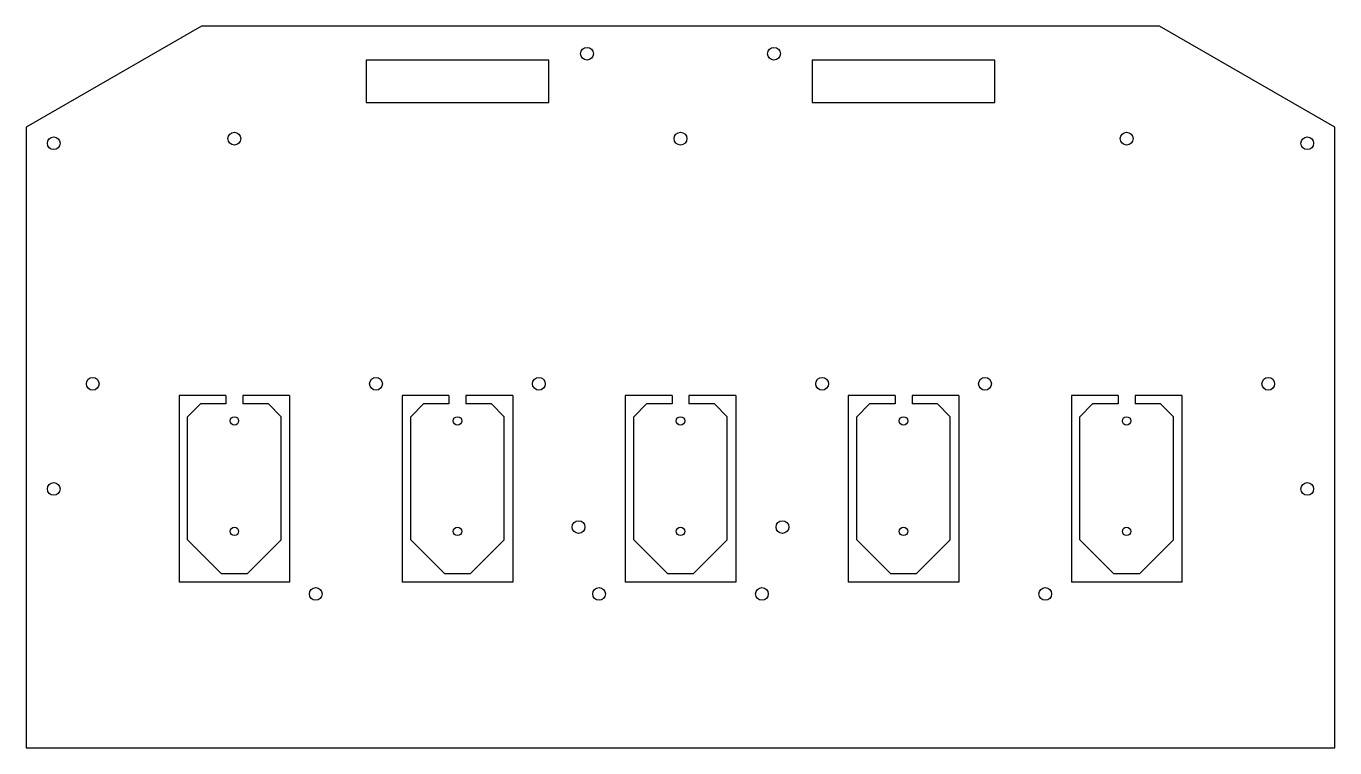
# Model space of a CAD drawing. Extents: x -154 to 154, y -61 to 109.
import ezdxf

# ---------------------------------------------------------------- set-up
doc = ezdxf.new("R2010")
doc.units = 0
doc.layers.add('MODELSKETCH_VISIBLE', color=7, linetype='CONTINUOUS')

msp = doc.modelspace()

# ---------------------------------------------------------------- linework, layer by layer
at = {"layer": 'MODELSKETCH_VISIBLE'}
for p, q in [((-112.73, 109), (-154, 85.17)), ((112.73, 109), (-112.73, 109)), ((154, 85.17), (112.73, 109)), ((-74, 101), (-74, 91)), ((-31, 101), (-74, 101)), ((-31, 91), (-31, 101)), ((31, 101), (31, 91)), ((74, 101), (31, 101)), ((74, 91), (74, 101)), ((-74, 91), (-31, 91)), ((31, 91), (74, 91)), ((-154, 85.17), (-154, -61)), ((154, -61), (154, 85.17)), ((-118, 22), (-118, -22)), ((-107, 22), (-118, 22)), ((-107, 22), (-107, 20)), ((-103, 22), (-103, 20)), ((-92, 22), (-103, 22)), ((-92, 22), (-92, -22)), ((-54.5, 22), (-65.5, 22)), ((-65.5, 22), (-65.5, -22)), ((-54.5, 22), (-54.5, 20)), ((-39.5, 22), (-50.5, 22)), ((-50.5, 22), (-50.5, 20)), ((-39.5, 22), (-39.5, -22)), ((-2, 22), (-13, 22)), ((-13, 22), (-13, -22)), ((-2, 22), (-2, 20)), ((2, 22), (2, 20)), ((13, 22), (2, 22)), ((13, 22), (13, -22)), ((50.5, 22), (39.5, 22)), ((39.5, 22), (39.5, -22)), ((50.5, 22), (50.5, 20)), ((54.5, 22), (54.5, 20)), ((65.5, 22), (54.5, 22)), ((65.5, 22), (65.5, -22)), ((92, 22), (92, -22)), ((103, 22), (92, 22)), ((103, 22), (103, 20)), ((118, 22), (107, 22)), ((107, 22), (107, 20)), ((118, 22), (118, -22)), ((-116, 17), (-113, 20)), ((-107, 20), (-113, 20)), ((-97, 20), (-103, 20)), ((-97, 20), (-94, 17)), ((-63.5, 17), (-60.5, 20)), ((-54.5, 20), (-60.5, 20)), ((-44.5, 20), (-50.5, 20)), ((-44.5, 20), (-41.5, 17)), ((-11, 17), (-8, 20)), ((-2, 20), (-8, 20)), ((8, 20), (2, 20)), ((8, 20), (11, 17)), ((41.5, 17), (44.5, 20)), ((50.5, 20), (44.5, 20)), ((60.5, 20), (54.5, 20)), ((60.5, 20), (63.5, 17)), ((94, 17), (97, 20)), ((103, 20), (97, 20)), ((113, 20), (107, 20)), ((113, 20), (116, 17)), ((-116, -12), (-116, 17)), ((-94, -12), (-94, 17)), ((-63.5, -12), (-63.5, 17)), ((-41.5, -12), (-41.5, 17)), ((-11, -12), (-11, 17)), ((11, -12), (11, 17)), ((41.5, -12), (41.5, 17)), ((63.5, -12), (63.5, 17)), ((94, -12), (94, 17)), ((116, -12), (116, 17)), ((-116, -12), (-108, -20)), ((-94, -12), (-102, -20)), ((-63.5, -12), (-55.5, -20)), ((-41.5, -12), (-49.5, -20)), ((-11, -12), (-3, -20)), ((11, -12), (3, -20)), ((41.5, -12), (49.5, -20)), ((63.5, -12), (55.5, -20)), ((94, -12), (102, -20)), ((116, -12), (108, -20)), ((-102, -20), (-108, -20)), ((-49.5, -20), (-55.5, -20)), ((3, -20), (-3, -20)), ((55.5, -20), (49.5, -20)), ((108, -20), (102, -20)), ((-92, -22), (-118, -22)), ((-39.5, -22), (-65.5, -22)), ((13, -22), (-13, -22)), ((65.5, -22), (39.5, -22)), ((118, -22), (92, -22)), ((-154, -61), (154, -61))]:
    msp.add_line(p, q, dxfattribs=at)
for centre, radius in [((-22, 102.5), 1.5), ((22, 102.5), 1.5), ((-105, 82.5), 1.5), ((0, 82.5), 1.5), ((105, 82.5), 1.5), ((-147.5, 81.42), 1.5), ((147.5, 81.42), 1.5), ((-138.34, 24.75), 1.5), ((-71.66, 24.75), 1.5), ((-33.34, 24.75), 1.5), ((33.34, 24.75), 1.5), ((71.66, 24.75), 1.5), ((138.34, 24.75), 1.5), ((-105, 16), 1), ((-52.5, 16), 1), ((0, 16), 1), ((52.5, 16), 1), ((105, 16), 1), ((-147.5, 0), 1.5), ((147.5, 0), 1.5), ((-105, -10), 1), ((-52.5, -10), 1), ((-24, -9), 1.5), ((0, -10), 1), ((24, -9), 1.5), ((52.5, -10), 1), ((105, -10), 1), ((-85.84, -24.75), 1.5), ((-19.16, -24.75), 1.5), ((19.16, -24.75), 1.5), ((85.84, -24.75), 1.5)]:
    msp.add_circle(centre, radius, dxfattribs=at)

doc.saveas('drawing.dxf')
